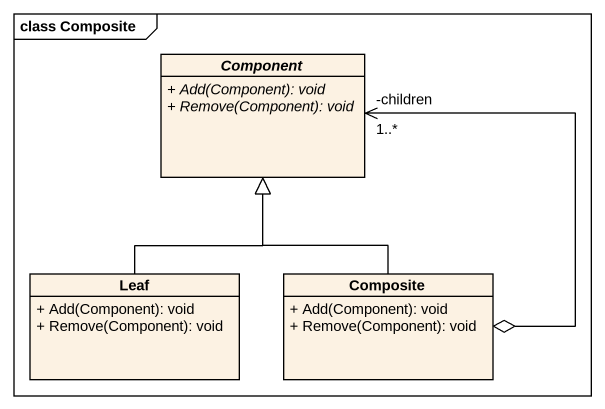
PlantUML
@startuml
mainframe class Composite
hide circle
hide empty members
skinparam classAttributeIconSize 0
abstract class "Component" as Component_ {
  {abstract} + Add(Component): void
  {abstract} + Remove(Component): void
}
class Leaf {
  + Add(Component): void
  + Remove(Component): void
}
class Composite {
  + Add(Component): void
  + Remove(Component): void
}
Leaf -up-|> Component_
Composite -up-|> Component_
Composite o-up-> "-children\n1..*" Component_
@enduml
